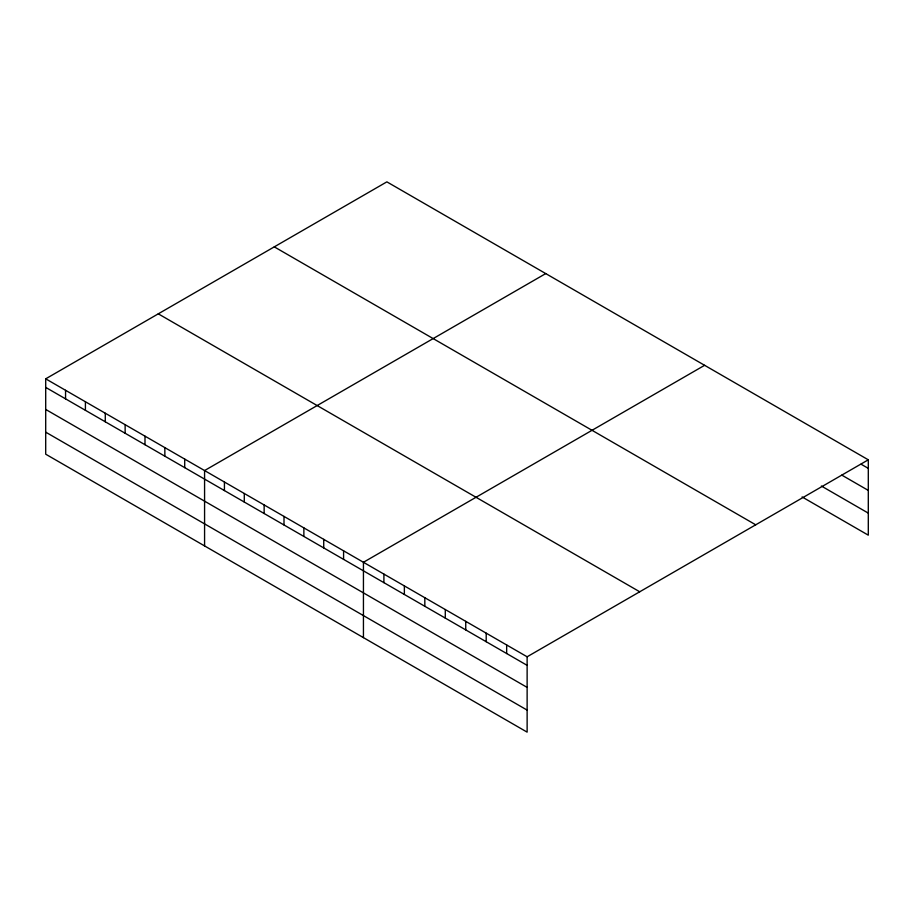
<?xml version="1.0" encoding="UTF-8"?>
<svg xmlns="http://www.w3.org/2000/svg" width="914" height="914" viewBox="0 0 914 914"><rect width="100%" height="100%" fill="white"/><g stroke="black" fill="none" stroke-linecap="round" stroke-linejoin="round"><path stroke-width="1.37" d="M527.127 687.385L527.127 656.789L45.7 378.83L45.7 454.189L527.127 732.137L527.127 687.385L45.7 409.438M802.104 496.942L868.3 535.17L868.3 459.811L386.873 181.863L45.7 378.83M545.738 273.583L204.576 470.561L204.576 545.909M704.614 365.303L363.441 562.281L363.441 637.641M527.127 656.789L868.3 459.811M861.079 464.198L868.3 468.368M841.817 475.12L868.3 490.407M821.366 486.019L868.3 513.12M274.28 246.86L755.718 524.807M158.282 313.833L639.72 591.781M45.7 387.387L527.127 665.346M45.7 432.151L527.127 710.098M506.664 644.976L506.664 653.533M486.202 633.162L486.202 641.719M465.74 621.349L465.74 629.906M445.289 609.535L445.289 618.093M424.827 597.722L424.827 606.279M404.365 585.908L404.365 594.466M383.903 574.095L383.903 582.652M343.584 550.822L343.584 559.379M323.727 539.351L323.727 547.909M303.871 527.881L303.871 536.438M284.003 516.421L284.003 524.979M264.146 504.951L264.146 513.508M244.289 493.491L244.289 502.049M224.433 482.021L224.433 490.578M184.708 459.091L184.708 467.648M164.851 447.632L164.851 456.189M144.995 436.161L144.995 444.718M125.138 424.702L125.138 433.259M105.281 413.231L105.281 421.788M85.413 401.772L85.413 410.329M65.557 390.301L65.557 398.858"/></g></svg>
